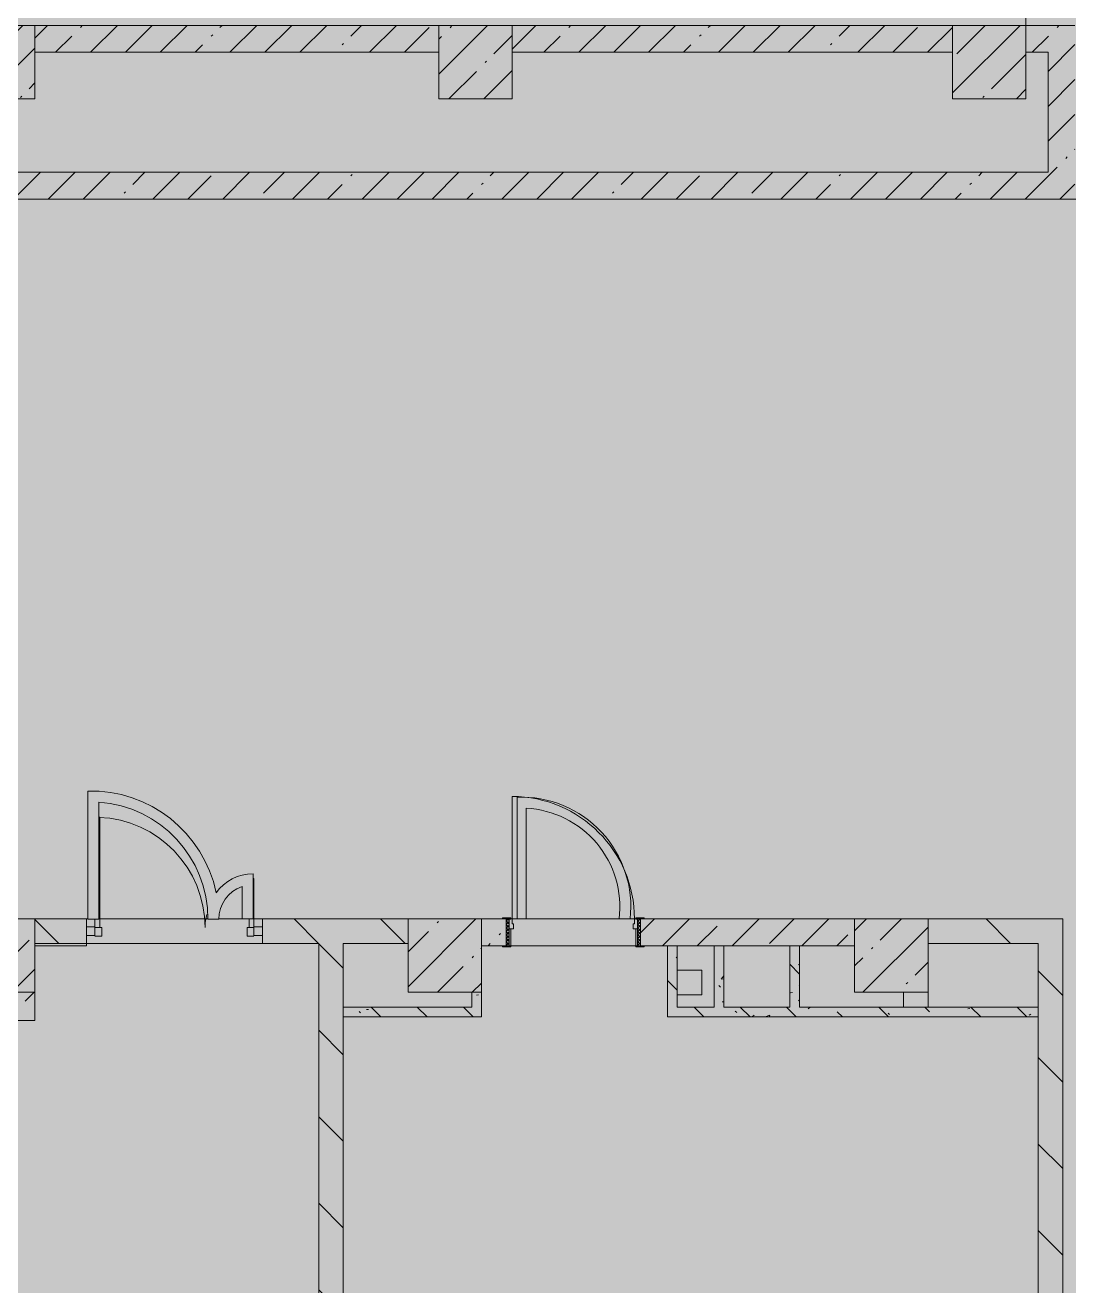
# Model space of a CAD drawing. Header units: millimetres. Extents: x -3456 to 185767, y -8553 to 29000.
# Drawn here: x 81187 to 89717, y 4902 to 15201 of the extents above; entities that cross this region are included whole.
import ezdxf

# ---------------------------------------------------------------- set-up
doc = ezdxf.new("R2010")
doc.units = ezdxf.units.MM
doc.layers.add('A-DETL-GENF-2', color=7, linetype='Continuous', lineweight=9, true_color=0xc0c0c0, transparency=0.4)
for name, color, linetype, lineweight, true_color in [('A-DETL-GENF-5', 7, 'Continuous', 5, 0xb7b7b7), ('A-DOOR-3', 7, 'Continuous', 5, 0xaaaaaa), ('A-DOOR-4', 7, 'Continuous', 5, 0xe2e2e2), ('A-DOOR-5', 7, 'Continuous', 5, 0xb7b7b7), ('A-DOOR-FRAM-4', 7, 'Continuous', 5, 0xe2e2e2), ('A-DOOR-FRAM-5', 7, 'Continuous', 5, 0xaaaaaa), ('A-DOOR-FRAM-6', 7, 'Continuous', 5, 0xb7b7b7), ('A-FLOR-1', 7, 'Continuous', 5, 0xb7b7b7), ('A-GLAZ-CWMG-2', 7, 'Continuous', 5, 0x737373), ('A-WALL-4', 7, 'Continuous', 9, 0x737373), ('I-WALL-4', 7, 'Continuous', 5, 0x737373), ('I-WALL-5', 7, 'Continuous', 5, 0x787878), ('S-COLS-1', 7, 'Continuous', 5, 0x737373)]:
    doc.layers.add(name, color=color, linetype=linetype, lineweight=lineweight, true_color=true_color)
doc.layers.add('I-WALL-3', color=7, linetype='Continuous', lineweight=5)
doc.layers.add('S-COLS-2', color=7, linetype='Continuous', lineweight=5)
pattern_1 = [(135, (58756.86, 0), (-353.553, -353.553), [])]
pattern_2 = [(45, (58756.86, 0), (-285.123, 285.123), []), (45, (59042, 0), (-285.123, 285.123), [504.031, -100.806, 16.764, -84.042])]
pattern_3 = [(45, (58756.86, 0), (-176.7767, 176.7767), [])]
pattern_4 = [(135, (58756.86, 0), (-377.171, -377.171), [533.4, -88.9, 17.78, -88.9]), (135, (58756.86, 376.94), (-377.171, -377.171), []), (50, (58756.86, 0), (637.6445, -55.787), [66.675, -733.425]), (355, (58756.86, 0), (-123.35, 668.699), [53.34, -586.74]), (100.451, (58810, -4.65), (514.299, 612.908), [56.665, -623.315]), (46.184, (58756.86, 177.8), (948.776, -147.15), [100.012, -1100.137]), (96.636, (58835.9, 165.5), (830.91, 865.997), [84.998, -934.973]), (351.184, (58756.9, 177.8), (830.918, 865.988), [80.01, -880.11]), (21, (58845.76, 133.35), (530.651, -357.928), [66.675, -733.425]), (326, (58845.76, 133.35), (216.308, 644.658), [53.34, -586.74]), (71.451, (58890, 103.5), (746.96, 286.724), [56.665, -623.315]), (37.5, (58756.86, 0), (10.8105, 295.9426), [16.764, -562.864, 16.764, -578.866, -588.962]), (37.5, (58756.86, 0), (10.8105, 295.9426), [-1175.258, 16.764, -572.198]), (7.5, (58756.86, 0), (233.869, 350.6318), [16.764, -322.834, 16.764, -549.529, -224.472]), (7.5, (58756.86, 0), (233.869, 350.6318), [-905.891, 16.764, -207.708]), (327.5, (58558.61, 0), (474.5678, -20.0513), [16.764, -205.486, 16.764, -676.656, -920.115]), (327.5, (58558.61, 0), (474.5678, -20.0513), [-915.67, 16.764, -903.351]), (317.5, (58469.7, 0), (518.452, 88.9934), [16.764, -272.161, 16.764, -443.738, -653.415]), (317.5, (58469.7, 0), (518.452, 88.9934), [-749.427, 16.764, -636.651])]

# ---------------------------------------------------------------- blocks, each defined once
blk = doc.blocks.new('BSC_Колонна _Прямоугольная - 600х600-23286269-2_6_1_птичка')
at = {"layer": 'S-COLS-2'}
h = blk.add_hatch(dxfattribs=at)
h.set_pattern_fill('FP_101', color=256, style=0, pattern_type=2)
h.set_pattern_definition([(45, (-29509.74, -7600), (-285.123, 285.123), []), (45, (-29224.6, -7600), (-285.123, 285.123), [504.031, -100.806, 16.764, -84.042])])
h.paths.add_polyline_path([(300, -300), (300, 300), (-300, 300), (-300, -300)])
at = {"layer": 'S-COLS-1'}
for p, q in [((300, 300), (-300, 300)), ((-300, 300), (-300, -300)), ((300, -300), (300, 300)), ((-300, -300), (300, -300))]:
    blk.add_line(p, q, dxfattribs=at)
blk = doc.blocks.new('BSC_Колонна _Прямоугольная - 600х600-V95-2_6_1_птичка')
at = {"layer": 'S-COLS-2'}
h = blk.add_hatch(dxfattribs=at)
h.set_pattern_fill('FP_124', color=256, style=0, pattern_type=2)
h.set_pattern_definition([(45, (-25860, -7600), (-285.123, 285.123), []), (45, (-25574.88, -7600), (-285.123, 285.123), [504.031, -100.806, 16.764, -84.042])])
h.paths.add_polyline_path([(-300, -300), (300, -300), (300, 300), (-300, 300), (-300, 151)])
at = {"layer": 'S-COLS-1'}
for p, q in [((300, 300), (-300, 300)), ((-300, 300), (-300, -300)), ((300, -300), (300, 300)), ((-300, -300), (300, -300))]:
    blk.add_line(p, q, dxfattribs=at)
blk = doc.blocks.new('BSC_Колонна _Прямоугольная - 600х600-V97-2_6_1_птичка')
at = {"layer": 'S-COLS-2'}
h = blk.add_hatch(dxfattribs=at)
h.set_pattern_fill('FP_126', color=256, style=0, pattern_type=2)
h.set_pattern_definition([(45, (-26110, -14900), (-285.123, 285.123), []), (45, (-25824.88, -14900), (-285.123, 285.123), [504.031, -100.806, 16.764, -84.042])])
h.paths.add_polyline_path([(300, -300), (300, 300), (-300, 300), (-300, -300)])
at = {"layer": 'S-COLS-1'}
for p, q in [((300, 300), (-300, 300)), ((-300, 300), (-300, -300)), ((300, -300), (300, 300)), ((-300, -300), (300, -300))]:
    blk.add_line(p, q, dxfattribs=at)
blk = doc.blocks.new('BSC_Колонна _Прямоугольная - 600х600-V150-2_6_1_птичка')
at = {"layer": 'S-COLS-2'}
h = blk.add_hatch(dxfattribs=at)
h.set_pattern_fill('FP_173', color=256, style=0, pattern_type=2)
h.set_pattern_definition([(45, (-30310, -14900), (-285.123, 285.123), []), (45, (-30024.88, -14900), (-285.123, 285.123), [504.031, -100.806, 16.764, -84.042])])
h.paths.add_polyline_path([(300, -300), (300, 300), (-300, 300), (-300, -300), (81, -300)])
at = {"layer": 'S-COLS-1'}
for p, q in [((300, 300), (-300, 300)), ((-300, 300), (-300, -300)), ((300, -300), (300, 300)), ((-300, -300), (300, -300))]:
    blk.add_line(p, q, dxfattribs=at)
blk = doc.blocks.new('110_Дверь_СКБ_1Ст_Внутренняя1 - Д-4к_п__1100x2100h_Артистические EI30-V163-2_6_1_птичка')
at = {"layer": 'A-DOOR-3'}
h = blk.add_hatch(dxfattribs=at)
h.set_pattern_fill('FP_48', color=256, style=0, pattern_type=2)
h.set_pattern_definition([(135, (1751.41, 174.685), (-14.14214, -14.14214), []), (225, (1751.41, 174.685), (14.14214, -14.14214), [])])
h.paths.add_polyline_path([(562.5, -110), (562.5, 110), (537.5, 110), (537.5, -110)])
at = {"layer": 'A-DOOR-4'}
h = blk.add_hatch(color=256, dxfattribs=at)
h.paths.add_polyline_path([(502.5, 30), (537.5, 30), (537.5, 110), (512.5, 110), (512.5, 70), (502.5, 70)])
h.paths.add_polyline_path([(-477.5, 30), (-477.5, 70), (-487.5, 70), (-487.5, 110), (-512.5, 110), (-512.5, 30)])
at = {"layer": 'A-DOOR-FRAM-4'}
for points in [[(-447.5, 110), (-447.5, 1110), (-487.5, 1110), (-487.5, 110)], [(-497.5, 110), (-497.5, 118), (-567.5, 118), (-567.5, 110)], [(592.5, 110), (592.5, 118), (522.5, 118), (522.5, 110)], [(-497.5, -110), (-497.5, 30), (-512.5, 30), (-512.5, -110)], [(537.5, -110), (537.5, 30), (522.5, 30), (522.5, -110)], [(-497.5, -118), (-497.5, -110), (-567.5, -110), (-567.5, -118)], [(592.5, -118), (592.5, -110), (522.5, -110), (522.5, -118)]]:
    blk.add_hatch(color=256, dxfattribs=at).paths.add_polyline_path(points)
at = {"layer": 'A-DOOR-FRAM-5'}
h = blk.add_hatch(dxfattribs=at)
h.set_pattern_fill('FP_49', color=256, style=0, pattern_type=2)
h.set_pattern_definition([(45, (-371.384, 174.685), (-14.1421, 14.1421), []), (135, (-371.384, 174.685), (-14.1421, -14.1421), [])])
h.paths.add_polyline_path([(-512.5, -110), (-512.5, 110), (-537.5, 110), (-537.5, -110)])
at = {"layer": 'A-DOOR-5'}
for p, q in [((-487.5, 1110), (-487.5, 110)), ((-447.5, 1110), (-487.5, 1110)), ((-447.5, 110), (-447.5, 1110)), ((-487.5, 110), (-447.5, 110))]:
    blk.add_line(p, q, dxfattribs=at)
blk.add_arc((-487.5, 110), 1000, 360, 90, dxfattribs=at)
at = {"layer": 'A-DOOR-FRAM-6'}
for p, q in [((-497.5, 118), (-567.5, 118)), ((-567.5, 118), (-567.5, 110)), ((-567.5, 110), (-497.5, 110)), ((-512.5, 110), (-537.5, 110)), ((-537.5, 110), (-537.5, -110)), ((-487.5, 110), (-512.5, 110)), ((-512.5, 110), (-512.5, 30)), ((-512.5, -110), (-512.5, 110)), ((-497.5, 110), (-512.5, 110)), ((-512.5, 110), (-512.5, 109)), ((-512.5, 109), (-497.5, 109)), ((-497.5, 110), (-497.5, 118)), ((-497.5, 109), (-497.5, 110)), ((-487.5, 70), (-487.5, 110)), ((512.5, 110), (512.5, 70)), ((537.5, 110), (512.5, 110)), ((592.5, 118), (522.5, 118)), ((522.5, 118), (522.5, 110)), ((537.5, 110), (522.5, 110)), ((522.5, 110), (522.5, 109)), ((522.5, 110), (592.5, 110)), ((522.5, 109), (537.5, 109)), ((537.5, 30), (537.5, 110)), ((562.5, 110), (537.5, 110)), ((537.5, 110), (537.5, -110)), ((537.5, 109), (537.5, 110)), ((562.5, -110), (562.5, 110)), ((592.5, 110), (592.5, 118)), ((-512.5, 30), (-477.5, 30)), ((-497.5, 30), (-512.5, 30)), ((-512.5, 30), (-512.5, -110)), ((-497.5, -110), (-497.5, 30)), ((-477.5, 70), (-487.5, 70)), ((-477.5, 30), (-477.5, 70)), ((512.5, 70), (502.5, 70)), ((502.5, 70), (502.5, 30)), ((502.5, 30), (537.5, 30)), ((537.5, 30), (522.5, 30)), ((522.5, 30), (522.5, -110)), ((537.5, -110), (537.5, 30)), ((-497.5, -110), (-567.5, -110)), ((-567.5, -110), (-567.5, -118)), ((-567.5, -118), (-497.5, -118)), ((-537.5, -110), (-512.5, -110)), ((-512.5, -110), (-497.5, -110)), ((-497.5, -118), (-497.5, -110)), ((522.5, -110), (537.5, -110)), ((592.5, -110), (522.5, -110)), ((522.5, -110), (522.5, -118)), ((522.5, -118), (592.5, -118)), ((537.5, -110), (562.5, -110)), ((592.5, -118), (592.5, -110))]:
    blk.add_line(p, q, dxfattribs=at)
blk = doc.blocks.new('BSC_Колонна _Прямоугольная - 600х600-V182-2_6_1_птичка')
at = {"layer": 'S-COLS-2'}
h = blk.add_hatch(dxfattribs=at)
h.set_pattern_fill('FP_198', color=256, style=0, pattern_type=2)
h.set_pattern_definition([(45, (-22210, -14900), (-285.123, 285.123), []), (45, (-21924.88, -14900), (-285.123, 285.123), [504.031, -100.806, 16.764, -84.042])])
h.paths.add_polyline_path([(300, -300), (300, 300), (-300, 300), (-300, -300)])
at = {"layer": 'S-COLS-1'}
for p, q in [((300, 300), (-300, 300)), ((-300, 300), (-300, -300)), ((300, -300), (300, 300)), ((-300, -300), (300, -300))]:
    blk.add_line(p, q, dxfattribs=at)
blk = doc.blocks.new('BSC_Колонна _Прямоугольная - 600х600-V188-2_6_1_птичка')
at = {"layer": 'S-COLS-2'}
h = blk.add_hatch(dxfattribs=at)
h.set_pattern_fill('FP_204', color=256, style=0, pattern_type=2)
h.set_pattern_definition([(45, (-22210, -7600), (-285.123, 285.123), []), (45, (-21924.88, -7600), (-285.123, 285.123), [504.031, -100.806, 16.764, -84.042])])
h.paths.add_polyline_path([(300, -300), (300, 300), (-300, 300), (-300, -300)])
at = {"layer": 'S-COLS-1'}
for p, q in [((300, 300), (-300, 300)), ((-300, 300), (-300, -300)), ((300, -300), (300, 300)), ((-300, -300), (300, -300))]:
    blk.add_line(p, q, dxfattribs=at)
blk = doc.blocks.new('Прямоугольный импост - 50 x 70 мм-31927764-2_6_1_птичка')
at = {"layer": 'A-GLAZ-CWMG-2'}
for p, q in [((-70, 35), (0, 35)), ((-70, -35), (-70, 35)), ((0, 35), (0, -35)), ((0, -35), (-70, -35))]:
    blk.add_line(p, q, dxfattribs=at)
blk = doc.blocks.new('Дверь_Витражная_остекление_ - ДВН_ДАО_Главный вход_1200 в свету Д-22 _п_-V229-2_6_1_птичка')
at = {"layer": 'A-DOOR-4'}
for points in [[(-619, 30), (-610, 30), (-610, 930), (-619, 930), (-619, 97), (-650, 97), (-650, 30)], [(642, 30), (650, 35), (650, 430), (642, 430), (642, 100), (610, 100), (610, 30)]]:
    blk.add_hatch(color=256, dxfattribs=at).paths.add_polyline_path(points)
at = {"layer": 'A-DETL-GENF-5'}
for p, q in [((-610, 930), (-619, 930)), ((-610, 30), (-610, 930)), ((650, 430), (642, 430)), ((650, 35), (650, 430)), ((-650, 97), (-650, 35)), ((-650, 30), (-610, 30)), ((-595, 30), (-650, 30)), ((-595, -40), (-595, 30)), ((595, -40), (595, 30)), ((595, 30), (650, 30)), ((610, 100), (610, 30)), ((610, 30), (650, 30)), ((-650, -40), (-595, -40)), ((650, -40), (595, -40))]:
    blk.add_line(p, q, dxfattribs=at)
at = {"layer": 'A-DOOR-5'}
for p, q in [((650, 430), (650, 35)), ((-650, 97), (-650, 35))]:
    blk.add_line(p, q, dxfattribs=at)
for centre, radius, start, end in [((-650, 30), 900, 360, 87.9985), ((650, 30), 400, 90, 91.1759), ((650, 30), 400, 164.4599, 180)]:
    blk.add_arc(centre, radius, start, end, dxfattribs=at)
blk = doc.blocks.new('Прямоугольный импост - 50 x 70 мм-31701779-2_6_1_птичка')
at = {"layer": 'A-GLAZ-CWMG-2'}
for p, q in [((0, 35), (-70, 35)), ((-70, 35), (-70, -35)), ((0, -35), (0, 35)), ((-70, -35), (0, -35))]:
    blk.add_line(p, q, dxfattribs=at)

msp = doc.modelspace()

# ---------------------------------------------------------------- hatches: boundary and pattern name
at = {"layer": 'A-DETL-GENF-2'}
msp.add_hatch(color=256, dxfattribs=at).paths.add_polyline_path([(91930.6, -280), (97516.9, -280), (97516.9, 23777.7), (92616.9, 23777.7), (92616.9, 27350), (62608.9, 27350), (62608.9, 15358), (58488.9, 15358), (58488.9, -280), (91003.1, -280)])
at = {"layer": 'I-WALL-3'}
h = msp.add_hatch(dxfattribs=at)
h.set_pattern_fill('FP_128', color=256, style=0, pattern_type=2)
h.set_pattern_definition(pattern_2)
h.paths.add_polyline_path([(89366.9, 14980), (89546.9, 14980), (89546.9, 15200), (89366.9, 15196.3)])
h.paths.add_polyline_path([(85438.1, 14980), (88766.9, 14980), (88766.9, 15200), (85166.9, 15200), (85166.9, 14980)])
h.paths.add_polyline_path([(73566.9, 14980), (76867.1, 14980), (76867.1, 15200), (73076.9, 15200), (73076.9, 14980), (73380.5, 14980)])
h.paths.add_polyline_path([(84566.9, 14980), (84566.9, 15200), (81266.9, 15200), (81266.9, 14980), (81728.1, 14980)])
h.paths.add_polyline_path([(77467.1, 14980), (80666.9, 14980), (80666.9, 15200), (77467.1, 15200)])
h = msp.add_hatch(dxfattribs=at)
h.set_pattern_fill('FP_128', color=256, style=0, pattern_type=2)
h.set_pattern_definition(pattern_2)
h.paths.add_polyline_path([(89546.9, 13780), (89766.9, 13780), (89766.9, 15200), (89546.9, 15200), (89546.9, 14000)])
h = msp.add_hatch(dxfattribs=at)
h.set_pattern_fill('FP_128', color=256, style=0, pattern_type=2)
h.set_pattern_definition(pattern_2)
h.paths.add_polyline_path([(89148.1, 13780), (89546.9, 13780), (89546.9, 14000), (78966.9, 14000), (78966.9, 13780), (85438.1, 13780)])
h = msp.add_hatch(dxfattribs=at)
h.set_pattern_fill('FP_131', color=256, style=0, pattern_type=2)
h.set_pattern_definition(pattern_1)
h.paths.add_polyline_path([(81266.9, 7700), (81686.9, 7700), (81686.9, 7900), (81266.9, 7900)])
h.paths.add_polyline_path([(83126.9, 7700), (84316.9, 7700), (84316.9, 7900), (83126.9, 7900), (83126.9, 7751.4)])
h = msp.add_hatch(dxfattribs=at)
h.set_pattern_fill('FP_128', color=256, style=0, pattern_type=2)
h.set_pattern_definition(pattern_2)
h.paths.add_polyline_path([(86816.9, 7680), (87966.6, 7680), (87966.6, 7900), (86216.9, 7900), (86216.9, 7680), (86516.9, 7680)])
h.paths.add_polyline_path([(85086.9, 7680), (85116.9, 7680), (85116.9, 7900), (84916.9, 7900), (84916.9, 7680)])
h = msp.add_hatch(dxfattribs=at)
h.set_pattern_fill('FP_131', color=256, style=0, pattern_type=2)
h.set_pattern_definition(pattern_1)
h.paths.add_polyline_path([(89466.9, 7700), (89666.9, 7700), (89666.9, 7900), (88566.6, 7900), (88566.6, 7700), (89148.1, 7700)])
h = msp.add_hatch(dxfattribs=at)
h.set_pattern_fill('FP_131', color=256, style=0, pattern_type=2)
h.set_pattern_definition(pattern_1)
h.paths.add_polyline_path([(83786.9, 100), (83786.9, 7700), (83586.9, 7700), (83586.9, 100)])
h = msp.add_hatch(dxfattribs=at)
h.set_pattern_fill('FP_131', color=256, style=0, pattern_type=2)
h.set_pattern_definition(pattern_1)
h.paths.add_polyline_path([(89666.9, 100), (89666.9, 7700), (89466.9, 7700), (89466.9, 100), (89611.9, 100)])
h = msp.add_hatch(dxfattribs=at)
h.set_pattern_fill('FP_132', color=256, style=0, pattern_type=2)
h.set_pattern_definition(pattern_3)
h.paths.add_polyline_path([(81266.9, 7070), (81266.9, 7300), (81186.9, 7300), (81186.9, 7070)])
h = msp.add_hatch(dxfattribs=at)
h.set_pattern_fill('FP_132', color=256, style=0, pattern_type=2)
h.set_pattern_definition(pattern_3)
h.paths.add_polyline_path([(79636.9, 7070), (81186.9, 7070), (81186.9, 7150), (79636.9, 7150)])
at = {"layer": 'I-WALL-5'}
h = msp.add_hatch(dxfattribs=at)
h.set_pattern_fill('FP_139', color=256, style=0, pattern_type=2)
h.set_pattern_definition(pattern_4)
h.paths.add_polyline_path([(86516.9, 7100), (86516.9, 7680), (86436.9, 7680), (86436.9, 7100)])
h = msp.add_hatch(dxfattribs=at)
h.set_pattern_fill('FP_139', color=256, style=0, pattern_type=2)
h.set_pattern_definition(pattern_4)
h.paths.add_polyline_path([(86896.9, 7180), (86896.9, 7680), (86816.9, 7680), (86816.9, 7180)])
h = msp.add_hatch(dxfattribs=at)
h.set_pattern_fill('FP_139', color=256, style=0, pattern_type=2)
h.set_pattern_definition(pattern_4)
h.paths.add_polyline_path([(87516.6, 7180), (87516.6, 7680), (87436.6, 7680), (87436.6, 7180)])
h = msp.add_hatch(dxfattribs=at)
h.set_pattern_fill('FP_139', color=256, style=0, pattern_type=2)
h.set_pattern_definition(pattern_4)
h.paths.add_polyline_path([(84916.9, 7100), (84916.9, 7300), (84836.9, 7300), (84836.9, 7100)])
h = msp.add_hatch(dxfattribs=at)
h.set_pattern_fill('FP_139', color=256, style=0, pattern_type=2)
h.set_pattern_definition(pattern_4)
h.paths.add_polyline_path([(84836.9, 7100), (84836.9, 7180), (83786.9, 7180), (83786.9, 7100), (84510.6, 7100)])
h = msp.add_hatch(dxfattribs=at)
h.set_pattern_fill('FP_139', color=256, style=0, pattern_type=2)
h.set_pattern_definition(pattern_4)
h.paths.add_polyline_path([(89148.1, 7100), (89466.9, 7100), (89466.9, 7180), (86516.9, 7180), (86516.9, 7100), (87293.1, 7100)])

# ---------------------------------------------------------------- linework, layer by layer
at = {"layer": 'A-FLOR-1'}
for p, q in [((89366.9, 15350), (89366.9, 15200)), ((81697.8, 8944.6), (81697.8, 7897)), ((81787.8, 7897), (81787.8, 8852.9)), ((85281.9, 7900), (85281.9, 8804)), ((83048.9, 7900), (83048.9, 8269)), ((82958.9, 8164.1), (82958.9, 7900)), ((81698.1, 7900), (81686.9, 7900)), ((81697.8, 7897), (81787.8, 7897)), ((82679.9, 7897), (82769.9, 7897)), ((82770.2, 7900), (83126.9, 7900)), ((86166.9, 7900), (85206.9, 7900)), ((81686.9, 7679), (81266.9, 7679)), ((81686.9, 7700), (81686.9, 7679)), ((86516.9, 7480), (86716.6, 7480)), ((86716.6, 7480), (86716.6, 7280)), ((86716.6, 7280), (86516.9, 7280))]:
    msp.add_line(p, q, dxfattribs=at)
for centre, radius, start, end in [((81724.9, 7900), 1045, 11.78406, 91.48467), ((85241.9, 8000), 895, 353.58484, 92.24174), ((81724.9, 7900), 955, 359.82001, 86.22206), ((85241.9, 8000), 805, 352.86408, 87.15183), ((83048.9, 7900), 369, 90, 144.66492), ((83048.9, 7900), 279, 108.81906, 180.6161)]:
    msp.add_arc(centre, radius, start, end, dxfattribs=at)
at = {"layer": 'A-WALL-4'}
for p, q in [((86516.9, 7680), (86436.9, 7680)), ((86896.9, 7680), (86816.9, 7680)), ((83786.9, 7180), (83786.9, 7100)), ((88366.6, 7180), (88566.6, 7180))]:
    msp.add_line(p, q, dxfattribs=at)
at = {"layer": 'I-WALL-4'}
for p, q in [((84566.9, 15200), (81266.9, 15200)), ((88766.9, 15200), (85166.9, 15200)), ((89766.9, 15200), (89366.9, 15200)), ((81266.9, 14980), (84566.9, 14980)), ((85166.9, 14980), (88766.9, 14980)), ((89366.9, 14980), (89546.9, 14980)), ((89546.9, 14980), (89546.9, 14000)), ((89546.9, 14000), (78966.9, 14000)), ((78966.9, 13780), (90056.9, 13780)), ((81686.9, 7900), (81266.9, 7900)), ((81686.9, 7700), (81686.9, 7900)), ((81787.8, 7900), (82679.7, 7900)), ((84316.9, 7900), (83126.9, 7900)), ((83126.9, 7900), (83126.9, 7700)), ((85086.9, 7900), (84916.9, 7900)), ((87966.6, 7900), (86246.9, 7900)), ((89666.9, 7900), (88566.6, 7900)), ((89666.9, 100), (89666.9, 7900)), ((83586.9, 7700), (81266.9, 7700)), ((83586.9, 7700), (83586.9, 100)), ((83786.9, 7180), (83786.9, 7700)), ((83786.9, 7700), (84316.9, 7700)), ((84916.9, 7680), (85086.9, 7680)), ((86176.9, 7680), (85156.9, 7680)), ((86246.9, 7680), (86436.9, 7680)), ((86436.9, 7680), (86436.9, 7100)), ((86516.9, 7680), (86816.9, 7680)), ((86516.9, 7180), (86516.9, 7680)), ((86816.9, 7680), (86816.9, 7180)), ((86896.9, 7680), (87966.6, 7680)), ((86896.9, 7180), (86896.9, 7680)), ((87436.6, 7680), (87436.6, 7180)), ((87516.6, 7180), (87516.6, 7680)), ((88566.6, 7700), (89466.9, 7700)), ((89466.9, 7700), (89466.9, 100)), ((81266.9, 7070), (81266.9, 7300)), ((84836.9, 7300), (84836.9, 7180)), ((84916.9, 7100), (84916.9, 7300)), ((88366.6, 7300), (88366.6, 7180)), ((88566.6, 7180), (88566.6, 7300)), ((84836.9, 7180), (83786.9, 7180)), ((86816.9, 7180), (86516.9, 7180)), ((87436.6, 7180), (86896.9, 7180)), ((88366.6, 7180), (87516.6, 7180)), ((89466.9, 7180), (88566.6, 7180)), ((79636.9, 7070), (81266.9, 7070)), ((83786.9, 100), (83786.9, 7100)), ((83786.9, 7100), (84916.9, 7100)), ((86436.9, 7100), (89466.9, 7100))]:
    msp.add_line(p, q, dxfattribs=at)

# ---------------------------------------------------------------- block references
at = {"layer": 'A-DOOR-5'}
for name, p in [('110_Дверь_СКБ_1Ст_Внутренняя1 - Д-4к_п__1100x2100h_Артистические EI30-V163-2_6_1_птичка', (85654.4, 7790)), ('Дверь_Витражная_остекление_ - ДВН_ДАО_Главный вход_1200 в свету Д-22 _п_-V229-2_6_1_птичка', (82406.9, 7800))]:
    msp.add_blockref(name, p, dxfattribs=at)
at = {"layer": 'A-GLAZ-CWMG-2', "rotation": 180}
msp.add_blockref('Прямоугольный импост - 50 x 70 мм-31701779-2_6_1_птичка', (81686.9, 7800), dxfattribs=at)
at = {"layer": 'A-GLAZ-CWMG-2', "extrusion": (0, 0, -1), "rotation": 180}
msp.add_blockref('Прямоугольный импост - 50 x 70 мм-31927764-2_6_1_птичка', (-83126.9, 7800), dxfattribs=at)
at = {"layer": 'S-COLS-1'}
for name, p in [('BSC_Колонна _Прямоугольная - 600х600-V182-2_6_1_птичка', (80966.9, 14900)), ('BSC_Колонна _Прямоугольная - 600х600-V97-2_6_1_птичка', (84866.9, 14900)), ('BSC_Колонна _Прямоугольная - 600х600-V150-2_6_1_птичка', (89066.9, 14900)), ('BSC_Колонна _Прямоугольная - 600х600-V188-2_6_1_птичка', (80966.9, 7600)), ('BSC_Колонна _Прямоугольная - 600х600-V95-2_6_1_птичка', (84616.9, 7600)), ('BSC_Колонна _Прямоугольная - 600х600-23286269-2_6_1_птичка', (88266.6, 7600))]:
    msp.add_blockref(name, p, dxfattribs=at)

doc.saveas('drawing.dxf')
